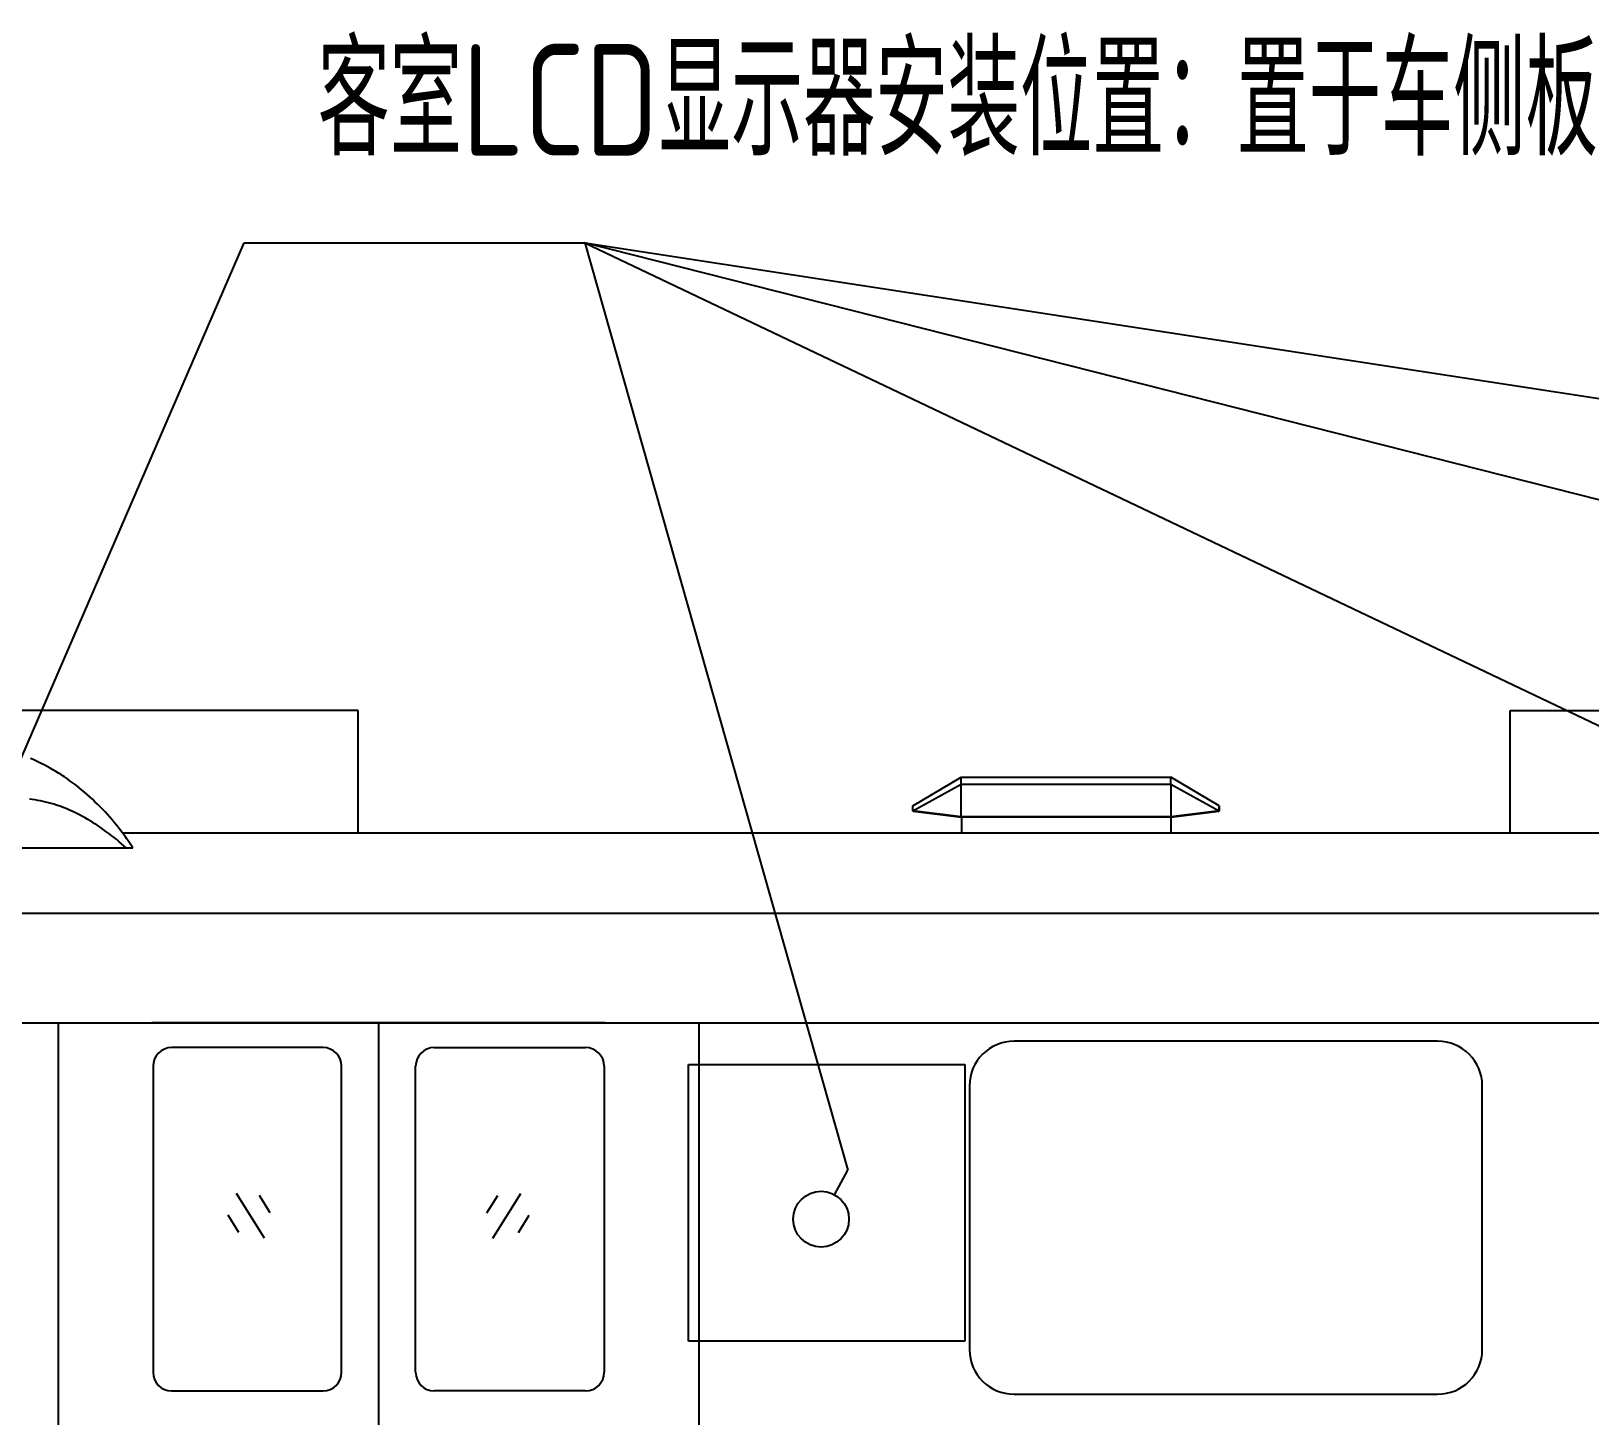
# Model space of a CAD drawing. Extents: x 39751 to 116307, y -36149 to -14965.
# Drawn here: x 46141 to 50335, y -19364 to -15637 of the extents above; entities that cross this region are included whole.
import ezdxf

# ---------------------------------------------------------------- set-up
doc = ezdxf.new("R2010")
doc.units = 0
doc.header["$LTSCALE"] = 1500
doc.linetypes.add('CENTER', pattern=[1.32, 1.2, -0.05, 0.02, -0.05])
doc.linetypes.add('PHANTOM', pattern=[0.95, 0.76, -0.05, 0.02, -0.05, 0.02, -0.05])
for name, color, linetype in [('1', 1, 'CENTER'), ('3', 3, 'Continuous'), ('confine0', 7, 'Continuous'), ('confinea', 3, 'Continuous')]:
    doc.layers.add(name, color=color, linetype=linetype)
doc.styles.get("Standard").update_dxf_attribs({"font": 'gbenor.shx', "width": 0.9, "bigfont": 'gbcbig.shx'})
doc.dimstyles.get("Standard").update_dxf_attribs({"dimtxt": 3.5, "dimasz": 3, "dimexe": 1, "dimexo": 0, "dimgap": 1, "dimtad": 1, "dimdec": 0, "dimdsep": 46, "dimtxsty": 'Standard', "dimblk": 'CLOSED', "dimcen": 0, "dimadec": 0, "dimazin": 2, "dimtfac": 1, "dimtdec": 0, "dimtofl": 0, "dimtmove": 2, "dimatfit": 3, "dimldrblk": 'NONE', "dimfxl": 0.18, "dimtolj": 1, "dimtzin": 0, "dimarcsym": 0})

# ---------------------------------------------------------------- blocks, each defined once
blk = doc.blocks.new('_DotBlank')
at = {"color": 0, "linetype": 'ByBlock', "lineweight": -2}
blk.add_line((-0.5, 0), (-1, 0), dxfattribs=at)
blk.add_circle((0, 0), 0.5, dxfattribs=at)

msp = doc.modelspace()

# ---------------------------------------------------------------- linework, layer by layer
at = {"color": 7, "ltscale": 0.1889}
for p, q in [((48513.7, -17722), (48643.7, -17645)), ((49337.7, -17722), (49207.7, -17645))]:
    msp.add_line(p, q, dxfattribs=at)
at = {"color": 7}
for p, q in [((48643.7, -17645), (49207.7, -17645)), ((48643.7, -17664.4), (49207.7, -17664.4)), ((49207.7, -17751.9), (48643.7, -17751.9)), ((49207.4, -17752.8), (48644, -17752.8))]:
    msp.add_line(p, q, dxfattribs=at)
at = {"color": 7, "ltscale": 0.024355}
for p, q in [((48643.7, -17664.4), (48643.7, -17645)), ((49207.7, -17664.4), (49207.7, -17645))]:
    msp.add_line(p, q, dxfattribs=at)
at = {"color": 7, "ltscale": 0.185448}
for p, q in [((48513.7, -17735.9), (48643.7, -17664.4)), ((49207.7, -17664.4), (49337.7, -17735.9))]:
    msp.add_line(p, q, dxfattribs=at)
at = {"color": 7, "ltscale": 0.109364}
for p, q in [((48643.7, -17751.9), (48643.7, -17664.4)), ((49207.7, -17664.4), (49207.7, -17751.9))]:
    msp.add_line(p, q, dxfattribs=at)
at = {"color": 7, "ltscale": 0.017397}
for p, q in [((48513.7, -17735.9), (48513.7, -17722)), ((49337.7, -17722), (49337.7, -17735.9)), ((49337.7, -17735.9), (49337.7, -17722))]:
    msp.add_line(p, q, dxfattribs=at)
at = {"color": 7, "ltscale": 0.001439}
for p, q in [((48514.3, -17736.9), (48513.7, -17735.9)), ((49337, -17736.9), (49337.7, -17735.9)), ((49337.7, -17735.9), (49337, -17736.9))]:
    msp.add_line(p, q, dxfattribs=at)
at = {"color": 7, "ltscale": 0.163727}
for p, q in [((48643.7, -17751.9), (48513.7, -17735.9)), ((49337.7, -17735.9), (49207.7, -17751.9))]:
    msp.add_line(p, q, dxfattribs=at)
at = {"color": 7, "ltscale": 0.163295}
for p, q in [((48644, -17752.8), (48514.3, -17736.9)), ((48514.3, -17736.9), (48644, -17752.8)), ((49337, -17736.9), (49207.4, -17752.8))]:
    msp.add_line(p, q, dxfattribs=at)
at = {"color": 7, "ltscale": 0.16329}
msp.add_line((49207.4, -17752.8), (49337, -17736.9), dxfattribs=at)
at = {"color": 7, "ltscale": 4.57764e-06}
msp.add_line((49337, -17736.9), (49337, -17736.9), dxfattribs=at)
at = {"color": 7, "ltscale": 0.001106}
msp.add_line((48643.7, -17751.9), (48644, -17752.8), dxfattribs=at)
at = {"color": 7, "linetype": 'PHANTOM', "ltscale": 0.054045}
for p, q in [((48644, -17752.8), (48644, -17796)), ((49207.4, -17752.8), (49207.4, -17796))]:
    msp.add_line(p, q, dxfattribs=at)
at = {"color": 7, "ltscale": 0.247119}
msp.add_line((48841.7, -17752.8), (48644, -17752.8), dxfattribs=at)
at = {"color": 7, "ltscale": 0.020001}
for p, q in [((48865.7, -17752.8), (48849.7, -17752.8)), ((48921.7, -17752.8), (48905.7, -17752.8))]:
    msp.add_line(p, q, dxfattribs=at)
at = {"color": 7, "ltscale": 0.347113}
msp.add_line((49207.4, -17752.8), (48929.7, -17752.8), dxfattribs=at)
at = {"color": 7, "ltscale": 0.001104}
msp.add_line((49207.4, -17752.8), (49207.7, -17751.9), dxfattribs=at)
at = {"color": 7, "ltscale": 0.446085}
msp.add_line((45940.1, -17835.2), (46414.1, -17835.2), dxfattribs=at)
for p, q in [((45205.7, -18011), (67135.7, -18011)), ((45205.7, -18306), (67135.7, -18306))]:
    msp.add_line(p, q)
at = {"color": 7}
for points in [[(46380, -17786.8), (46370.2, -17774.3), (46364.3, -17767.1), (46358.2, -17759.9), (46352.1, -17752.8), (46345.8, -17745.7), (46339.4, -17738.6), (46332.8, -17731.6), (46326.1, -17724.7), (46319.3, -17717.9), (46312.4, -17711.2), (46305.5, -17704.6), (46298.4, -17698.1), (46291.2, -17691.7), (46283.9, -17685.4), (46276.5, -17679.2), (46269, -17673.1), (46261.4, -17667.1), (46253.7, -17661.3), (46246, -17655.6), (46238.1, -17650.1), (46230.2, -17644.6), (46226.2, -17642), (46222.2, -17639.3), (46214.6, -17634.5), (46207, -17629.8), (46199.3, -17625.3), (46191.5, -17620.8), (46183.7, -17616.5), (46175.8, -17612.2), (46167.7, -17608.1), (46160.7, -17604.6), (46153.6, -17601.2), (46146.4, -17597.9), (46139.1, -17594.6)], [(46396.6, -17835.2), (46390.3, -17829.8), (46384, -17824.4), (46377.4, -17818.8), (46370.8, -17813.4), (46364.1, -17808), (46357.3, -17802.8), (46349.6, -17796.9), (46341.9, -17791.2), (46334.1, -17785.6), (46326.2, -17780.1), (46318.2, -17774.7), (46312, -17770.7), (46305.7, -17766.7), (46299.3, -17762.8), (46292.9, -17759), (46285.7, -17754.8), (46278.4, -17750.7), (46271, -17746.8), (46263.6, -17743), (46256.1, -17739.3), (46250.2, -17736.6), (46244.2, -17733.9), (46238.2, -17731.3), (46232.2, -17728.8), (46226.4, -17726.6), (46220.6, -17724.4), (46214.8, -17722.3), (46208.9, -17720.3), (46201.9, -17718.1), (46194.8, -17716), (46187.6, -17714), (46180.4, -17712.2), (46173.2, -17710.6), (46166, -17709.1), (46158.5, -17707.7), (46151, -17706.4), (46143.4, -17705.3), (46135.8, -17704.3)], [(46414.1, -17835.2), (46408.9, -17827.2), (46403.5, -17819.1), (46397.4, -17810.5), (46394.3, -17806.1), (46391.2, -17801.7), (46388, -17797.4), (46384.8, -17793.1), (46380, -17786.8)]]:
    msp.add_lwpolyline(points, dxfattribs=at)
at = {"layer": '1'}
msp.add_lwpolyline([(47909.3, -18418.5), (48653.7, -18418.5), (48653.7, -19162.9), (47909.3, -19162.9)], close=True, dxfattribs=at)
at = {"layer": '3'}
for p, q in [((57531.2, -18718.3), (47630.3, -16206.8)), ((47630.3, -16206.8), (48338.6, -18703.4)), ((47630.3, -16206.8), (52856.6, -18695.9)), ((47630.3, -16206.8), (64114.4, -18736.9))]:
    msp.add_line(p, q, dxfattribs=at)
at = {"layer": 'confine0'}
for p, q in [((47020.7, -17465.3), (45520.7, -17465.3)), ((47020.7, -17796), (47020.7, -17465.3)), ((50120.7, -17795.3), (50120.7, -17465.3)), ((50120.7, -17465.3), (53920.7, -17465.3)), ((67215.7, -17796), (46387, -17796)), ((46213.7, -18306), (46213.7, -20241)), ((47685.7, -18306), (46465.7, -18306)), ((47075.7, -18306), (47075.7, -20166)), ((47075.7, -18306), (47075.7, -20166)), ((47937.7, -18306), (47937.7, -20241)), ((49925.7, -18356), (48785.7, -18356)), ((48665.7, -18476), (48665.7, -19186)), ((50045.7, -19186), (50045.7, -18476)), ((48785.7, -19306), (49925.7, -19306))]:
    msp.add_line(p, q, dxfattribs=at)
at = {"layer": 'confine0', "color": 0}
for p, q in [((46926.1, -18373), (46518.7, -18373)), ((47225.3, -18373), (47632.6, -18373)), ((46468.7, -18423), (46468.7, -19247)), ((46976.1, -19247), (46976.1, -18423)), ((47175.3, -19247), (47175.3, -18423)), ((47682.6, -18423), (47682.6, -19247)), ((46768.2, -18886.3), (46692.9, -18765.6)), ((46784.2, -18817.5), (46755.2, -18771)), ((47367.1, -18817.5), (47396.1, -18771)), ((47383.1, -18886.3), (47458.4, -18765.6)), ((46699.4, -18870.4), (46670.4, -18823.9)), ((47452, -18870.4), (47481, -18823.9)), ((46518.7, -19297), (46926.1, -19297)), ((47632.6, -19297), (47225.3, -19297))]:
    msp.add_line(p, q, dxfattribs=at)
at = {"layer": 'confine0'}
for centre, start, end in [((48785.7, -18476), 90, 180), ((49925.7, -18476), 0, 90), ((48785.7, -19186), 180, 270), ((49925.7, -19186), 270, 0)]:
    msp.add_arc(centre, 120, start, end, dxfattribs=at)
at = {"layer": 'confine0', "color": 0}
for centre, start, end in [((46518.7, -18423), 90, 180), ((46926.1, -18423), 0, 90), ((47225.3, -18423), 90, 180), ((47632.6, -18423), 0, 90), ((46518.7, -19247), 180, 270), ((46926.1, -19247), 270, 0), ((47225.3, -19247), 180, 270), ((47632.6, -19247), 270, 0)]:
    msp.add_arc(centre, 50, start, end, dxfattribs=at)

# ---------------------------------------------------------------- block references
at = {"layer": 'confinea', "xscale": 150, "yscale": 150, "zscale": 150, "rotation": 241.2453244796767}
msp.add_blockref('_DotBlank', (48266.4, -18834.9), dxfattribs=at)

# ---------------------------------------------------------------- texts
at = {"layer": 'confinea', "insert": (46911.6, -15672), "char_height": 300, "width": 6000, "attachment_point": 1}
msp.add_mtext('客室LCD显示器安装位置：置于车侧板中上方，两侧对称', dxfattribs=at)

# ---------------------------------------------------------------- leaders
at = {"layer": 'confinea', "annotation_type": 0, "has_hookline": 1, "hookline_direction": 0, "text_width": 3662.9}
msp.add_leader([(45609.6, -18758.8), (46714.2, -16206.8), (47630.3, -16206.8)], dimstyle='Standard', override={"dimscale": 50, "dimgap": 1, "dimtad": 0, "dimldrblk": 'DotBlank', "dimarcsym": 1}, dxfattribs=at)

doc.saveas('drawing.dxf')
